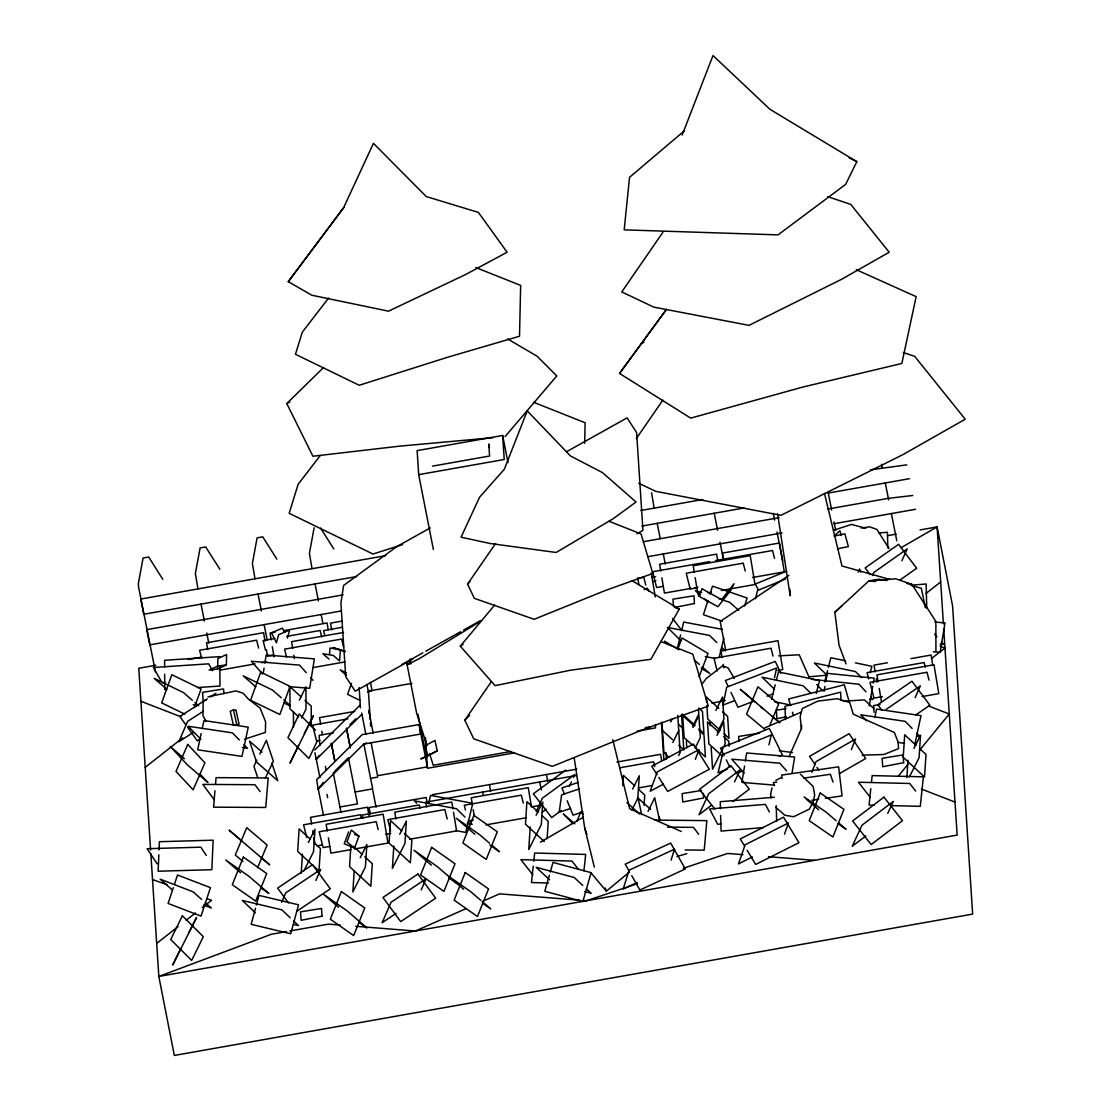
<?xml version="1.0" encoding="UTF-8"?>
<svg xmlns="http://www.w3.org/2000/svg" width="1111" height="1111" viewBox="0 0 1111 1111"><rect width="100%" height="100%" fill="white"/><g stroke="black" fill="none" stroke-linecap="round" stroke-linejoin="round"><path stroke-width="1.5" d="M203.16 701.194L202.966 715.678L206.215 721.47M217.617 669.016L217.853 658.601L226.588 654.532L226.352 664.947L217.617 669.016L209.132 670.086L217.881 666.003L226.352 664.947M584.65 443.317L585.122 422.763L533.558 402.265M158.845 854.817L158.123 871.218L211.854 869.691L213.145 840.194L159.415 841.707L159.054 849.901M789.102 756.619L801.392 728.719L801.614 725.289M301.192 873.288L302.442 854.248M350.895 845.818L349.534 866.58L370.838 886.259L372.324 863.747L364.797 856.817M354.201 871.191L352.84 891.966L365.38 866.969L366.866 844.471L360.214 857.706M393.85 845.985L392.364 868.483L404.918 843.499L406.39 821.001L399.752 834.236M530.225 827.042L528.753 849.54L541.293 824.556L542.779 802.045L536.127 815.28M547.098 838.638L548.237 821.335L541.974 815.543M622.743 785.769L623.438 775.381L634.714 785.796M644.061 805.433L644.741 795.045L638.478 789.268M906.854 777.492L907.993 760.188M329.481 654.365L329.995 648.005L340.466 649.81L339.549 660.92L333.356 655.49L322.884 653.699L329.092 659.129M214.965 790.754L213.576 807.155L265.723 807.461L268.209 777.936L216.062 777.644L215.506 784.199M870.788 788.713L869.08 805.114L874.204 805.225M871.468 782.158L872.149 775.603L923.38 776.825L920.297 806.336L891.272 805.642M533.238 866.149L531.475 882.537L548.487 883.009M533.766 861.233L534.655 853.026L585.691 854.428L583.928 870.816M263.293 673.016L264.071 668.114M264.849 663.211L266.154 655.032L314.357 658.865L309.691 688.292L289.027 686.654M744.537 766.062L741.884 782.408L774.436 785.13M745.328 761.16L746.648 752.98L794.643 756.994L791.99 773.339M824.084 691.292L824.959 686.39M825.834 681.501L827.292 673.335L874.19 678.168L873.315 683.071M869.219 705.916L872.718 686.334M314.135 527.725L309.413 553.334L312.01 568.624M771.964 787.963L770.59 794.49L771.201 797.892M774.506 677.807L776.603 668.03L726.733 687.167L722.886 705.096L734.149 700.777M874.843 717.22L876.579 709.096L920.991 715.623L914.756 744.87M201.16 733.552L197.675 749.786L241.962 756.41L248.253 727.163L203.952 720.553L202.216 728.677M428.61 803.503L430.554 795.407L472.772 803.309L465.759 832.445L455.635 830.542M768.923 744.856L771.298 734.968L722.428 754.633L718.081 772.756L727.538 768.951M677.432 647.935L680.571 634.992M681.737 630.145L683.696 622.049L722.442 629.381M719.15 657.518L723.844 638.103M755.48 598.773L757.563 590.496L785.685 578.956M771.52 699.375L775.2 684.848M776.422 680.001L778.478 671.933L819.543 680.515L816.266 693.431M824.668 681.932L827.542 670.641M828.362 667.405L830.82 657.726L845.596 660.823M870.246 672.766L871.885 666.308L855.456 662.878M255.502 908.256L251.155 924.338L290.721 933.768L298.54 904.812L258.974 895.397L256.377 905.048M287.416 638.145L289.61 630.076L278.611 634.714L276.431 642.783L271.487 632.77L282.472 628.146L284.597 632.437M549.362 875.274L544.793 891.3L582.872 901.493L591.108 872.649L553.014 862.442L550.278 872.066M671.086 860.122L674.502 849.179L629.062 870.232L623.215 889.008L637.311 882.467M707.971 600.44L703.43 614.73L722.317 621.216M709.985 594.079L712.498 586.136L747.134 598.037L744.62 605.981M173.33 887.647L168.094 903.451L201.022 916.117L210.465 887.661L177.538 874.996L174.385 884.481M784.505 834.194L788.393 823.015L745.134 844.749L738.482 863.914L752.383 856.928M194.328 707.721L201.091 688.945L171.816 674.738L161.664 702.888L184.773 714.109M351.507 683.376L347.549 694.319L359.881 700.305M348.59 831.875L344.243 843.777L354.576 848.026L358.922 836.125L351.34 830.056L346.979 841.971L354.576 848.026M695.361 759.368L698.958 749.647L657.323 771.826L650.129 791.268L663.503 784.13M677.904 648.796L682.057 637.964L708.026 653.449L699.111 676.655M682.154 135.098L712.998 55.55L770.006 109.35L856.817 161.664L845.638 184.384L778.019 234.879L624.188 229.852L629.534 177.329L684.459 130.737M811.808 772.312L816.016 761.646L855.567 738.996L851.345 749.647M257.585 867.83L267.112 845.04L246.739 827.667L235.296 854.998L242.934 861.511M769.77 725.344L778.63 704.068L757.952 686.779L746.564 714.137L764.646 729.274M576.776 821.348L580.9 811.794L583.275 814.21M281.597 902.326L285.749 892.855L320.718 869.427L315.871 880.467M421.236 889.842L426.068 878.787L391.1 902.229L382.101 922.741L396.099 913.367M915.131 697.639L920.366 685.848L886.189 709.387M872.454 575.47L873.788 572.512L907.229 548.876L901.896 560.736M536.21 811.641L542.349 798.198L574.776 774.464L573.401 777.45M569.318 786.407L571.36 781.936M343.646 207.674L373.435 143.347L426.277 196.564L478.424 212.409L507.102 252.239L465.523 274.556L388.503 311.177L311.802 295.22L288.277 281.666L343.646 207.674L288.277 281.666M734.524 781.894L740.107 769.854L708.749 793.698L698.986 814.752L711.262 805.433M887.717 813.433L893.3 801.406L861.983 825.237L852.22 846.304L865.83 835.944M298.442 745.37L290.027 763.146L313.469 715.637L304.303 733.482M317.371 740.745L308.941 758.521L287.957 737.676L299.192 713.97L315.51 730.191M858.15 572.096L859.608 569.04L860.844 572.221M256.863 760.202L253.933 766.312L257.71 777.575M259.78 754.091L266.362 740.357L273.362 761.285L265.321 778.075M648.074 811.349L654.698 797.754L659.295 819.168M180.732 948.683L172.705 965.001L196.578 917.505L188.953 932.351M670.669 721.956L672.141 718.97M672.835 742.481L678.738 730.566M692.903 726.038L698.805 714.123L698.486 709.04M678.696 755.549L680.168 752.578L677.752 715.317M693 727.469L698.902 715.553L700.333 737.565L695.167 747.995M715.873 710.443L722.525 697.028L723.955 719.039L717.317 732.455M717.053 735.329L723.692 721.914L725.122 743.939L712.582 769.256L711.151 747.245M299.331 700.152L305.969 686.834L306.025 709.082L301.595 717.97M308.344 842.485L314.982 829.264L313.51 851.762L303.914 870.871M632.631 789.004L639.283 775.77L637.797 798.267L631.895 810.03M913.895 748.425L920.547 735.204L919.061 757.702L909.465 776.811M632.076 580.72L679.238 609.092L650.921 659.281L570.304 670.252L495.075 685.64L460.287 646.144L494.645 605.106M702.374 683.64L706.221 678.557L722.594 665.878L728.038 667.85L734.329 678.432M662.878 232.296L621.757 291.929L653.81 307.122L749.022 325.356L841.694 279.236L889.203 252.239L850.762 204.41L827.834 196.689M609.009 521.281L641.047 533.933L652.81 573.457L604.495 590.83L534.169 619.299L474.355 598.343L467.55 584.136L495.562 543.529M636.311 438.623L662.836 400.141M660.614 641.45L692.82 654.171L708.276 706.11L644.783 728.955L552.348 766.354L473.73 738.815L464.801 720.15L491.201 681.876M856.331 269.737L916.144 296.651L901.84 363.464L802.642 387.1L690.723 418.125L619.521 373.435L665.558 310.636M619.521 373.435L666.447 309.344M314.927 752.758L316.246 759.452L319.315 755.424M318.177 789.129L363.686 744.12L420.708 734.024L419.222 724.525L362.2 734.621L316.677 779.63L318.177 789.129L323.301 782.408M328.578 298.04L302.261 332.245L295.47 354.298L359.228 385.267L448.08 357.103L519.517 336.23L520.656 285.402L475.772 267.543M320.204 455.593L298.095 484.34L289.166 513.324L372.963 554.028L402.571 544.64M898.007 776.492L907.826 764.521M919.825 749.911L949.266 714.012L928.477 705.957M505.088 436.581L556.778 375.949L537.113 356.228L507.56 338.911M314.746 749.967L360.27 704.957M349.965 724.622L355.826 718.831M316.246 759.452L361.755 714.442M334.383 771.603L348.396 757.758L357.478 803.892L339.98 806.989M467.55 584.136L469.967 581.761M464.801 720.15L469.647 715.373M493.145 437.665L399.28 446.191L312.913 456.232L286.777 403.543L323.593 367.491M846.054 663.906L839.055 645.283L834.861 612.286L841.888 605.787M834.861 612.286L868.746 580.997L878.676 579.234L886.981 580.511M591.483 873.399L606.342 891.175L629.562 871.954M145.222 767.326L182.69 737.885M156.679 943.433L178.093 926.602M186.12 920.297L195.494 912.936M202.188 907.673L211.548 900.313L206.771 898.632M925.949 593.51L940.67 581.942M931.587 658.49L944.975 647.977L940.17 646.116M732.927 801.614L749.286 789.171L730.76 765.576L699.402 789.421L714.845 809.072M565.763 770.048L533.336 793.782L551.653 817.543L561.111 810.613M542.251 812.183L546.306 809.211M899.938 580.053L916.658 568.235L898.563 544.334L865.122 567.957L870.149 574.595M915.631 715.04L929.879 705.221L911.937 681.21L877.759 704.749L881.745 710.082M788.866 575.387L720.192 621.493L725.622 650.018M296.748 911.312L330.328 888.814L312.566 864.677L277.597 888.106L288.443 902.868M641.158 344.021L644.033 342.105M207.285 698.819L179.829 716.512L185.662 724.608M210.173 696.958L215.951 693.236M203.466 711.165L187.578 721.4L178.857 741.745L193.3 732.427M200.202 738.968L197.314 740.829L187.606 727.316M460.287 646.144L463.12 644.38M481.257 620.841L419.305 658.656L407.14 664.809L416.611 713.095L427.013 745.703M540.377 842.18L583.372 817.182M901.035 547.737L937.087 526.906L952.585 605.912L972.653 914.089L174.33 1055.45L158.831 976.444L150.832 853.526M839.333 773.631L865.691 758.535L849.11 733.663L809.572 756.313L815.099 764.604M430.207 527.933L396.877 546.556L343.632 585.4L340.924 603.19L345.688 676.543L355.187 691.236L412.736 659.059M566.527 451.733L627.104 417.875L636.603 432.568L642.963 530.378L636.909 533.766M401.654 664.684L422.819 652.865M425.846 651.171L460.607 631.742M463.62 630.048L480.244 620.757M427.596 756.091L437.248 750.855L434.943 740.44L425.291 745.662L427.596 756.091L420.833 758.924L437.248 750.855M775.881 780.366L781.2 777.631M286.777 403.543L289.832 402.099M644.158 589.635L647.31 588.191L648.921 591.08M466.203 908.576L415.431 931.004L355.742 926.296M482.077 901.563L499.533 893.855L579.678 900.188M764.701 727.955L800.906 712.29M233.449 709.901L230.241 711.248L233.435 725.372L239.087 724.108L235.893 709.998L233.449 709.901L236.629 724.025M786.588 571.221L755.341 584.025L758.299 589.899M363.686 744.12L366.547 742.967M738.315 772.742L743.037 770.84M779.297 756.244L782.45 754.98L769.34 728.455L720.47 748.106L724.108 755.48M752.466 701.694L737.982 707.249L730.982 692.403M766.951 696.139L773.381 693.667M367.727 692.125L372.032 690.639L369.088 690.514M578.262 782.408L561.93 787.921L564.555 794.337M579.567 788.81L561.597 794.879L559.194 812.28L570.637 808.419M582.886 811.863L573.082 815.182L567.179 800.753M652.588 581.692L655.865 580.581M637.367 883.689L586.497 900.715L583.094 900.452M683.321 868.302L727.622 853.47L742.967 854.678M244.559 739.218L265.348 732.399L265.626 721.858L260.127 708.138L248.517 699.18L243.17 693.25L235.921 690.917L208.007 696.833M833.458 530.308L851.457 524.434L865.83 528.267M676.918 856.553L686.862 853.609M837.527 548.792L848.387 546.57L844.86 533.835L834.014 536.071L839.888 530.739L841.208 535.516M711.915 703.152L725.247 700.485M675.169 607.273L694.444 603.537L693.986 595.774L672.974 599.162L673.447 605.898M206.354 700.124L203.146 700.749L202.549 692.334L223.561 688.945L223.839 693.597M786.56 716.789L776.908 718.65L776.325 710.235L786.019 708.679M507.991 462.648L502.658 435.47L417.125 450.622L418.694 474.647L433.359 549.403M432.554 466.12L489.576 456.024L488.798 443.997L489.465 447.4M418.694 474.647L504.227 459.496L502.658 435.47M385.781 555.653L140.916 599.01L141.014 600.468L143.722 614.272L356.728 576.553M640.714 510.505L702.763 499.519M870.482 469.828L906.757 464.87M641.839 526.072L744.148 507.963M828.001 493.103L909.465 478.688M343.16 594.871L146.93 629.618L147.027 631.076L149.735 644.88L340.924 611.022M643.366 541.71L779.214 517.657M827.848 509.046L888.231 498.353L912.756 495.492M647.852 556.68L782.019 532.919M834.014 523.725L915.464 509.296M275.097 632.187L270.056 633.076L271.195 639.867M283.472 630.701L327.078 622.979L328.217 629.77M342.271 621.035L330.522 623.118L331.661 629.909M274.834 638.492L263.099 640.575L265.46 650.046M286.569 636.409L320.121 630.479L321.704 636.797M709.665 561.624L652.643 571.734L656.601 587.525L663.309 586.33M715.512 560.597L772.534 550.5L774.52 558.389M342.007 627.34L323.565 630.617L324.745 635.353M638.742 578.123L643.769 577.234L645.755 585.122M155.818 665.239L138.764 668.266L150.596 850.054M188.231 659.503L201.883 657.087M652.213 577.345L655.629 576.748M887.62 535.669L896.146 534.155M920.033 529.933L937.087 526.906L943.406 623.868M343.535 632.465L291.554 641.672L292.679 648.463M268.723 656.073L273.75 655.171M219.77 670.169L254.988 663.934M261.696 662.739L266.737 661.85M691.25 588.344L664.42 593.093L661.878 577.817M694.611 587.747L697.958 587.15M752.453 577.512L784.31 571.859L779.505 543.001L722.483 553.097L723.608 559.888M696.889 587.83L690.181 589.024L686.223 573.234L743.245 563.138L745.231 571.026M708.068 592.816L711.415 592.219M721.483 590.441L755.022 584.497L750.217 555.639L693.195 565.735L694.319 572.526M313.121 667.558L344.993 661.92M411.848 683.39L372.018 690.445L370.421 682.293M354.77 711.401L319.551 717.637L320.676 724.428M347.799 718.9L312.58 725.136L316.538 740.926L319.899 740.343M333.494 732.802L319.163 735.343L319.829 745.495M777.769 670.475L782.797 669.572L777.992 640.714L720.97 650.81L722.094 657.601M887.467 662.767L874.051 665.142L875.176 671.933M910.951 658.615L931.074 655.046L932.768 665.239M511.268 751.425L433.248 765.257L429.61 753.841M645.269 727.663L650.352 726.761M370.421 778.38L377.657 777.103M514.643 752.841L427.443 768.284L425.457 737.801M637.075 731.163L655.532 727.899L655.309 724.511M882.342 696.653L873.954 698.139L869.996 682.348L927.018 672.252L929.004 680.14M355.145 791.99L372.657 788.893L363.922 744.37M922.033 696.583L938.795 693.611L933.99 664.753L876.968 674.849L878.107 681.64M432.471 794.698L576.706 769.159M616.952 762.035L660.559 754.313L661.698 761.104M576.442 775.464L425.499 802.198L426.693 806.933M620.049 767.743L653.601 761.813L654.782 766.548M531.197 806.933L539.585 805.447M638.533 787.921L651.949 785.546M317.024 845.888L322.051 844.999M385.711 834.347L390.739 833.458M468.231 821.057L473.258 820.168M329.828 846.401L323.12 847.596L319.163 831.792L376.185 821.696L378.171 829.598M486.104 824.848L526.364 817.724M351.062 849.596L330.939 853.165L328.398 837.888M354.423 849.012L387.961 843.068L383.156 814.21L326.134 824.306L327.273 831.097M409.653 839.222L456.607 830.917L453.496 812.238M286.541 931.573L271.445 934.24L158.831 976.444L957.154 835.083L943.739 629.062M289.888 930.976L328.467 924.144L340.397 925.088M880.065 704.555L873.593 705.596L874.065 712.332M759.646 733.093L738.634 736.468L738.982 741.523M701.541 790.463L682.14 793.587L682.737 802.003L703.61 797.962L703.346 793.31M861.206 528.072L869.635 526.808L876.968 529.503L889.036 548.57M776.783 782.061L773.423 782.547L774.492 785.671M803.572 778.172L830.375 774.284L833.042 782.061M811.919 800.267L818.626 799.295M825.32 798.323L842.069 795.893L838.638 766.812L781.7 775.075L782.102 778.505M827.251 675.155L808.933 676.835L799.253 654.81L778.672 655.837M910.923 585.233L926.116 583.983L926.741 608.189M774.325 797.24L720.275 801.684L720.456 808.586M721.025 823.945L717.65 824.223L709.651 808.961L765.382 804.378L769.381 812.016M763.271 827.598L721.053 831.07L720.636 815.502M878.982 532.961L887.425 532.28L887.8 547.834M219.825 656.629L164.595 660.281L164.636 667.211M165.511 682.487L162.067 682.71L153.443 667.489L208.674 663.836L212.59 670.752M197.522 687.542L219.964 686.056L219.867 667.017M843.166 701.249L864.497 699.902L873.815 708.499M862.15 755.133L883.939 754.508L898.549 748.62L898.105 742.037L894.313 732.455L853.206 714.137L849.804 702.624L837.402 698.68L817.724 701.138L802.295 708.554L800.156 716.595L801.392 728.719M654.934 820.099L706.846 820.626L704.221 850.151L685.181 849.957M667.53 827.098L693.5 827.376L698.666 834.25M875.649 581.525L868.746 580.997L895.716 578.803L911.895 584.344L935.865 621.452L935.92 650.768M768.548 856.692L814.599 860.331M934.754 622.021L944.989 622.91L940.128 652.31L933.296 651.726M940.267 644.033L943.683 644.324L941.406 641.783M812.099 679.39L858.997 684.223L865.997 691.861M869.663 699.166L873.01 699.513L870.677 696.958M779.186 750.772L792.407 752.536M916.783 736.246L920.2 736.746L916.728 733.191M897.674 742.356L904.507 743.37M242.365 747.509L247.475 748.272L243.989 744.717M906.909 583.581L911.895 584.344M467.217 823.32L472.286 824.265M667.433 627.451L709.54 635.423L716.831 642.589M720.289 650.004L723.664 650.643M705.291 656.587L715.401 658.504M774.395 701.666L790.81 705.11M293.498 924.394L298.442 925.574L293.707 921.088M584.594 891.536L591.219 893.313L586.372 888.8M889.925 579.456L841.957 565.985L824.501 493.492M911.437 585.497L921.352 588.288L925.324 607.689M333.092 647.519L345.368 651.435M333.022 647.685L345.299 651.601M903.312 352.534L914.686 356.353L965.223 419.222L902.771 454.718L780.991 515.323L655.837 491.368L638.672 483.229M701.569 592.705L695.278 590.538L700.374 595.135M718.886 598.648L729.913 602.426L738.829 610.467M152.526 879.593L166.886 884.634M674.391 607.342L679.238 609.092M203.48 905.021L211.312 908.034L205.243 902.632M921.422 789.06L955.002 802.073M140.916 701.291L180.899 716.776M354.492 834.305L358.922 836.125M681.237 831.472L629.673 808.725L612.8 739.745M346.313 672.835L340.147 669.85L346.451 675.349M283.666 702.805L289.832 705.791M193.203 704.652L196.286 706.152M849.221 157.831L856.817 161.664M678.849 649.81L664.42 641.2L668.308 644.561M701.18 668.322L709.846 673.488L702.055 666.767M800.392 774.2L813.155 786.491L814.669 794.976L813.294 801.503L809.377 809.114L793.657 816.724L784.866 815.28L775.589 807.169M803.989 796.92L826.278 812.266L836.166 820.765M837.708 823.515L846.054 829.264L838.638 822.89M489.84 844.971L499.45 851.734L492.02 845.346M448.955 877.912L457.19 883.703M482.48 903.062L490.715 908.854L483.285 902.465M358.686 922.116L366.922 927.907L347.09 910.867L323.745 894.466L338.619 907.243M260.654 887.661L268.89 893.452L249.058 876.412L225.727 859.997L240.587 872.788M760.493 706.61L763.076 708.776M772.131 716.331L779.88 722.817L740.329 689.32L755.452 702.291M260.779 857.261L269.695 864.872L229.116 830.167L241.74 840.985M806.308 799.156L818.668 809.794M574.873 823.834L563.36 813.946L572.859 823.64M489.548 843.207L479.633 834.694L456.288 818.279L474.869 834.264M480.799 900.341L470.883 891.814L447.539 875.412L463.662 889.258M447.275 875.176L437.359 866.663L414.014 850.248L431.374 865.163M184.357 758.632L170.247 746.509L187.412 764.868L207.938 782.505L199.924 773.936M694.278 660.045L699.458 664.517M281.291 697.736L272.459 690.042L243.184 675.835L255.794 686.834M283.805 699.944L290.11 705.443M192.37 700.333L183.537 692.625L154.262 678.418L166.872 689.431M194.883 702.541L198.675 705.832M262.002 752.091L249.531 741.093L256.53 762.007L277.722 780.714L271.792 763.007M201.605 899.396L193.106 891.827L160.178 879.162L172.316 889.967M650.615 809.322L638.117 798.156L641.658 814.641M704.193 598.565L708.013 602.009M718.831 708.401L706.304 697.028L706.624 702.11M722.594 711.804L727.608 716.359L729.038 738.371L724.025 733.815M698.708 708.026L702.458 711.429L703.902 733.454L698.888 728.899M720.261 730.413L707.735 719.039L706.846 705.485M718.748 732.149L707.471 721.914L708.901 743.926L722.692 756.438M723.761 736.69L728.774 741.245L729.108 746.328M682.585 714.123L695.125 725.483M693.958 725.789L682.682 715.553L684.112 737.565L692.889 745.523M698.972 730.33L703.985 734.885L705.429 756.897L695.403 747.8M678.627 724.455L682.39 727.872M662.517 730.552L672.544 739.648M678.807 745.342L683.82 749.883L681.515 714.331M668.961 757.119L663.947 752.564L661.962 722.094M301.206 696.972L289.929 686.654L289.971 708.901L298.748 716.928M304.969 700.402L311.247 706.138L311.274 726.677M915.978 745.231L904.701 734.815L903.215 757.313L924.519 776.978L926.005 754.48L919.741 748.703M626.965 802.503L639.505 814.085M538.21 812.072L526.933 801.656L525.447 824.168L544.251 841.513M401.835 831.028L390.544 820.612L389.072 843.11L410.376 862.775L411.862 840.277L404.335 833.333M353.52 846.401L362.297 854.498M310.413 839.291L299.137 828.875L297.665 851.373L318.968 871.038L320.44 848.54L314.177 842.763M582.733 885.411L574.234 877.509L536.155 867.302L549.501 879.731M290.165 917.728L281.875 909.867L242.309 900.452L255.336 912.784M861.65 677.571L855.442 671.572L814.377 662.989L826.792 674.988M810.544 692.972L803.1 685.779L762.035 677.196L774.45 689.195M721.692 647.38L725.344 650.963M668.641 628.645L680.807 640.603M465.009 817.099L456.524 808.725L414.306 800.823L416.736 803.211M468.648 820.682L471.078 823.07M912.117 728.455L905.187 721.345L860.775 714.804L866.538 720.733M239.365 739.982L232.421 732.857L188.12 726.247L200.855 739.287M816.779 684.487L822.612 690.848M934.601 634.159L936.865 636.7M786.532 770.812L779.769 763.188L731.774 759.188L744.189 773.159M306.261 672.71L299.553 665.1L251.35 661.267L262.529 673.96M310.747 677.793L312.983 680.335M577.901 868.621L571.929 861.053L520.892 859.65L532.836 874.801M915.617 791.046L909.701 783.477L858.47 782.241L870.302 797.392M672.558 618.424L681.904 630.631M260.085 791.587L254.974 784.713L202.827 784.408L214.062 799.559M816.932 767.368L818.779 770.131M206.313 855.442L200.827 847.179L147.096 848.707L157.151 863.858M657.045 774.631L651.74 766.229L693.361 744.037L709.318 769.256L667.683 791.435L658.823 777.436M320.621 528.128L333.856 549.001M276.833 559.111L262.724 536.835L257.113 537.821L252.391 563.43L254.988 578.72M219.811 569.207L205.702 546.931L200.091 547.917L195.369 573.526L197.966 588.816M162.789 579.303L148.68 557.028L143.069 558.014L138.347 583.622L138.569 587.025L155.484 671.961M744.551 846.027L740.273 838.944L783.533 817.196L798.948 842.693L755.688 864.441L747.12 850.276M629.298 871.33L625.243 864.15L670.683 843.082L685.293 868.969L639.853 890.022L631.742 875.649M726.302 759.896L729.941 767.27M780.866 673.266L775.27 661.378L725.386 680.529L728.191 686.459M574.193 757.827L584.678 827.876L586.9 834.375M605.231 887.939L606.342 891.175M849.068 701.36L844.318 684.793L788.657 698.972L790.546 705.596M792.449 712.22L793.407 715.54M925.296 667.28L924.102 662.545L867.08 672.641L868.663 678.96M773.006 656.115L771.02 648.213L713.998 658.309L717.164 670.947M539.557 782.005L541.529 789.893M523.267 803.059L521.295 795.157L464.273 805.267L465.453 810.002M482.521 792.101L483.313 795.254M447.205 819.015L444.831 809.544L387.808 819.64L390.586 830.695M420.014 808.128L419.222 804.961L362.2 815.057L362.991 818.224M343.577 646.963L341.605 639.061L284.583 649.157L286.555 657.059M361.381 817.877L360.589 814.724L303.567 824.82L306.733 837.444M258.613 648.088L256.641 640.186L199.619 650.282L201.591 658.184M584.678 827.876L594.329 867.066M659.365 817.14L660.073 820.432M881.565 464.245L882.245 467.648M885.286 482.938L888.661 499.922M891.369 513.518L896.785 540.696M828.264 493.034L831.639 510.018M834.014 521.92L835.708 530.405M773.27 513.324L774.617 520.115M776.992 532.016L782.741 560.888M714.22 513.226L717.595 530.211M719.97 542.112L723.344 559.097M654.143 508.033L651.56 492.756M657.198 523.323L660.24 538.613M663.281 553.903L665.308 564.096M315.052 583.914L318.44 600.898M321.148 614.494L322.843 622.979M325.384 766.354L326.051 769.687M326.981 794.365L327.648 797.698M316.066 758.133L319.954 777.672M318.01 787.796L323.509 815.488M258.03 594.01L261.418 610.994M264.126 624.59L267.168 639.88M201.008 604.106L204.396 621.091M206.757 632.978L208.785 643.172M637.645 577.873L638.964 584.65M410.028 658.892L411.014 663.906M418.028 714.373L426.555 757.869L425.235 737.551M420.625 732.621L427.346 766.896L377.573 775.7L371.171 743.065M420.708 734.024L419.222 724.525M366.88 684.334L368.491 692.486L370.255 719.706M361.672 713.054L365.88 734.482M372.754 790.282L376.087 807.294M350.354 747.856L346.451 728.094L350.326 747.647M334.855 761.216L331.286 743.092L334.828 761.021M333.217 772.756L341.008 812.308M373.171 733.177L368.824 710.373L369.005 713.165M879.232 688.431L881.495 702.013M876.315 678.724L876.885 682.126M717.762 560.93L716.637 554.139L659.615 564.235L660.739 571.026M723.233 664.392L723.803 667.794M695.167 577.623L698 594.593M651.31 573.137L655.268 596.899M546.515 774.506L547.654 781.297M531.364 806.336L528.267 787.671L471.231 797.767L472.369 804.558M489.493 784.602L490.631 791.393M473.217 809.655L474.341 816.446M452.941 808.836L451.802 802.045L394.78 812.141L395.905 818.932M427.041 802.559L426.193 797.462L369.171 807.558L370.296 814.349M368.977 815.71L367.56 807.225L310.538 817.321L311.663 824.112M321.815 731.219L322.371 734.621M293.804 655.254L294.373 658.642M312.802 830.903L313.358 834.292M313.927 837.694L315.066 844.485M272.32 646.658L274.014 656.851M265.015 641.186L263.599 632.687L206.577 642.783L207.715 649.574M266.432 649.671L267.557 656.462M777.575 513.699L790.199 595.871L789.754 589.038M709.971 722.358L710.193 725.747M686.362 740.884L686.806 747.647M665.975 752.494L666.419 759.271M661.448 723.011L663.878 760.271M409.265 660.656L409.487 664.045M406.959 662.156L407.14 664.809M370.463 722.914L370.671 726.122M359.131 687.542L360.45 707.749M840.971 700.402L840.624 692.153L784.963 706.332L785.505 719.525M776.242 805.739L776.645 821.307M164.664 674.141L164.734 689.723M293.429 711.998L293.457 727.413M260.738 672.155L250.586 700.305L279.861 714.512L290.013 686.362L260.738 672.155M527.239 410.876L504.338 469.217L479.521 497.311L461.079 537.196L490.159 543.501L556.139 552.473L613.091 518.781L636.075 502.005L602.454 472.592L570.429 455.927L527.239 410.876M820.251 793.032L809.225 820.682L832.903 836.972L843.929 809.322L820.251 793.032M243.378 857.109L232.31 884.731L255.655 901.132L266.723 873.524L243.378 857.109M341.396 891.564L330.328 919.186L353.673 935.587L364.741 907.979L341.396 891.564M431.679 847.36L420.611 874.982L443.942 891.383L455.01 863.775L431.679 847.36M473.939 815.391L462.87 843.013L486.215 859.414L497.284 831.806L473.939 815.391M465.203 872.524L454.135 900.132L477.466 916.547L488.534 888.925L465.203 872.524M187.759 744.439L175.996 771.451L193.161 789.81L204.924 762.799L187.759 744.439M182.385 915.783L170.705 939.531L191.661 960.432L203.327 936.698L182.385 915.783M702.18 588.899L698.513 595.996L717.914 606.703L730.385 590.83L734.065 583.733L721.595 599.593L702.18 588.899M883.939 797.129L852.623 820.973L871.163 844.554L902.479 820.71L883.939 797.129M417.917 874.051L382.948 897.48L400.71 921.616L435.679 898.188L417.917 874.051M903.618 762.688L882.731 766.729L882.134 758.313L903.146 754.924L903.618 762.688M321.996 916.242L301.109 920.283L300.512 911.853L321.537 908.479L321.996 916.242"/></g></svg>
